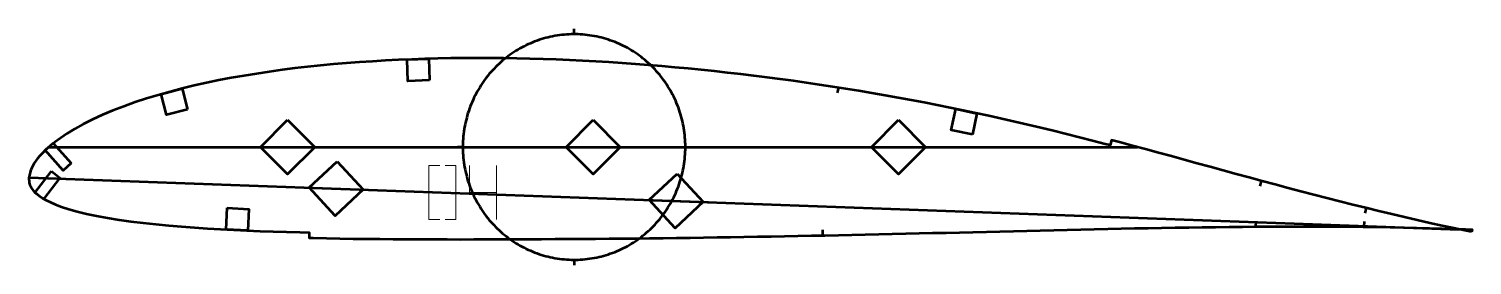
# Model space of a CAD drawing. Header units: metres. Extents: x 11 to 278, y 178 to 222.
import ezdxf

# ---------------------------------------------------------------- set-up
doc = ezdxf.new("R2010")
doc.units = ezdxf.units.M
doc.layers.add('Layer', color=1, linetype='Continuous', lineweight=50)
doc.layers.add('NumLabel', color=1, linetype='Continuous', lineweight=15)

msp = doc.modelspace()

# ---------------------------------------------------------------- linework, layer by layer
at = {"layer": 'Layer'}
for p, q in [((111.95, 220.85), (111.95, 221.85)), ((160.76, 210.98), (160.54, 210)), ((91.39, 200), (90.39, 200)), ((132.51, 200), (133.51, 200)), ((238.88, 193.74), (238.65, 192.76)), ((258.25, 188.72), (258.05, 187.74)), ((157.83, 184.66), (157.84, 183.66)), ((237.86, 186.27), (237.84, 185.27)), ((257.88, 186.25), (257.85, 185.25)), ((111.95, 179.15), (111.95, 178.15))]:
    msp.add_line(p, q, dxfattribs=at)
at = {"layer": 'Layer', "color": 7}
for p, q in [((14.91, 200), (216, 200)), ((53.03, 200), (65.03, 200)), ((109.46, 200), (121.46, 200)), ((165.88, 200), (177.88, 200)), ((11.25, 194.36), (275.47, 184.76)), ((62, 192.52), (73.99, 192.08)), ((124.8, 190.24), (136.8, 189.8))]:
    msp.add_line(p, q, dxfattribs=at)
at = {"layer": 'Layer'}
for points in [[(132.51, 200), (132.5, 200.44), (132.49, 200.88), (132.47, 201.31), (132.43, 201.75), (132.39, 202.19), (132.34, 202.62), (132.28, 203.06), (132.22, 203.49), (132.14, 203.92), (132.05, 204.35), (131.96, 204.78), (131.86, 205.2), (131.74, 205.63), (131.62, 206.05), (131.49, 206.46), (131.35, 206.88), (131.21, 207.29), (131.05, 207.7), (130.89, 208.11), (130.72, 208.51), (130.54, 208.91), (130.35, 209.3), (130.15, 209.69), (129.95, 210.08), (129.73, 210.46), (129.51, 210.83), (129.28, 211.21), (129.05, 211.57), (128.81, 211.93), (128.55, 212.29), (128.3, 212.64), (128.03, 212.99), (127.76, 213.33), (127.48, 213.66), (127.19, 213.99), (126.9, 214.31), (126.6, 214.63), (126.29, 214.94), (125.98, 215.24), (125.66, 215.53), (125.34, 215.82), (125.01, 216.11), (124.67, 216.38), (124.33, 216.65), (123.98, 216.91), (123.63, 217.16), (123.27, 217.41), (122.91, 217.64), (122.54, 217.87), (122.16, 218.09), (121.79, 218.31), (121.41, 218.51), (121.02, 218.71), (120.63, 218.9), (120.24, 219.08), (119.84, 219.25), (119.44, 219.42), (119.04, 219.57), (118.63, 219.72), (118.22, 219.86), (117.81, 219.99), (117.39, 220.11), (116.97, 220.22), (116.55, 220.32), (116.13, 220.42), (115.71, 220.5), (115.28, 220.58), (114.85, 220.64), (114.43, 220.7), (114, 220.75), (113.57, 220.79), (113.14, 220.82), (112.7, 220.84), (112.27, 220.85), (111.84, 220.85), (111.41, 220.84), (110.98, 220.83), (110.55, 220.8), (110.12, 220.77), (109.69, 220.72), (109.26, 220.67), (108.83, 220.61), (108.4, 220.54), (107.98, 220.46), (107.55, 220.37), (107.13, 220.27), (106.71, 220.16), (106.3, 220.05), (105.88, 219.92), (105.47, 219.79), (105.06, 219.65), (104.66, 219.5), (104.26, 219.34), (103.86, 219.17), (103.46, 218.99), (103.07, 218.81), (102.68, 218.61), (102.3, 218.41), (101.92, 218.2), (101.55, 217.98), (101.18, 217.76), (100.81, 217.53), (100.45, 217.28), (100.09, 217.04), (99.74, 216.78), (99.4, 216.51), (99.06, 216.24), (98.73, 215.97), (98.4, 215.68), (98.08, 215.39), (97.76, 215.09), (97.45, 214.78), (97.15, 214.47), (96.85, 214.15), (96.56, 213.83), (96.28, 213.5), (96, 213.16), (95.73, 212.82), (95.47, 212.47), (95.22, 212.11), (94.97, 211.75), (94.73, 211.39), (94.5, 211.02), (94.27, 210.65), (94.06, 210.27), (93.85, 209.88), (93.65, 209.5), (93.45, 209.1), (93.27, 208.71), (93.09, 208.31), (92.93, 207.9), (92.77, 207.5), (92.61, 207.09), (92.47, 206.67), (92.34, 206.26), (92.21, 205.84), (92.1, 205.41), (91.99, 204.99), (91.89, 204.56), (91.8, 204.14), (91.72, 203.7), (91.65, 203.27), (91.58, 202.84), (91.53, 202.4), (91.48, 201.97), (91.45, 201.53), (91.42, 201.09), (91.4, 200.66), (91.39, 200.22), (91.39, 199.78), (91.4, 199.34), (91.42, 198.91), (91.45, 198.47), (91.48, 198.03), (91.53, 197.6), (91.58, 197.16), (91.65, 196.73), (91.72, 196.3), (91.8, 195.86), (91.89, 195.44), (91.99, 195.01), (92.1, 194.59), (92.21, 194.16), (92.34, 193.74), (92.47, 193.33), (92.61, 192.91), (92.77, 192.5), (92.93, 192.1), (93.09, 191.69), (93.27, 191.29), (93.45, 190.9), (93.65, 190.5), (93.85, 190.12), (94.06, 189.73), (94.27, 189.35), (94.5, 188.98), (94.73, 188.61), (94.97, 188.25), (95.22, 187.89), (95.47, 187.53), (95.73, 187.18), (96, 186.84), (96.28, 186.5), (96.56, 186.17), (96.85, 185.85), (97.15, 185.53), (97.45, 185.22), (97.76, 184.91), (98.08, 184.61), (98.4, 184.32), (98.73, 184.03), (99.06, 183.76), (99.4, 183.49), (99.74, 183.22), (100.09, 182.96), (100.45, 182.72), (100.81, 182.47), (101.18, 182.24), (101.55, 182.02), (101.92, 181.8), (102.3, 181.59), (102.68, 181.39), (103.07, 181.19), (103.46, 181.01), (103.86, 180.83), (104.26, 180.66), (104.66, 180.5), (105.06, 180.35), (105.47, 180.21), (105.88, 180.08), (106.3, 179.95), (106.71, 179.84), (107.13, 179.73), (107.55, 179.63), (107.98, 179.54), (108.4, 179.46), (108.83, 179.39), (109.26, 179.33), (109.69, 179.28), (110.12, 179.23), (110.55, 179.2), (110.98, 179.17), (111.41, 179.16), (111.84, 179.15), (112.27, 179.15), (112.7, 179.16), (113.14, 179.18), (113.57, 179.21), (114, 179.25), (114.43, 179.3), (114.85, 179.36), (115.28, 179.42), (115.71, 179.5), (116.13, 179.58), (116.55, 179.68), (116.97, 179.78), (117.39, 179.89), (117.81, 180.01), (118.22, 180.14), (118.63, 180.28), (119.04, 180.43), (119.44, 180.58), (119.84, 180.75), (120.24, 180.92), (120.63, 181.1), (121.02, 181.29), (121.41, 181.49), (121.79, 181.69), (122.16, 181.91), (122.54, 182.13), (122.91, 182.36), (123.27, 182.59), (123.63, 182.84), (123.98, 183.09), (124.33, 183.35), (124.67, 183.62), (125.01, 183.89), (125.34, 184.18), (125.66, 184.47), (125.98, 184.76), (126.29, 185.06), (126.6, 185.37), (126.9, 185.69), (127.19, 186.01), (127.48, 186.34), (127.76, 186.67), (128.03, 187.01), (128.3, 187.36), (128.55, 187.71), (128.81, 188.07), (129.05, 188.43), (129.28, 188.79), (129.51, 189.17), (129.73, 189.54), (129.95, 189.92), (130.15, 190.31), (130.35, 190.7), (130.54, 191.09), (130.72, 191.49), (130.89, 191.89), (131.05, 192.3), (131.21, 192.71), (131.35, 193.12), (131.49, 193.54), (131.62, 193.95), (131.74, 194.37), (131.86, 194.8), (131.96, 195.22), (132.05, 195.65), (132.14, 196.08), (132.22, 196.51), (132.28, 196.94), (132.34, 197.38), (132.39, 197.81), (132.43, 198.25), (132.47, 198.69), (132.49, 199.12), (132.5, 199.56), (132.51, 200)], [(277.74, 184.29), (276.51, 184.55), (274.49, 184.97), (272.32, 185.43), (270.05, 185.94), (267.72, 186.47), (265.36, 187.01), (262.98, 187.58), (260.58, 188.15), (258.19, 188.73), (255.79, 189.33), (253.39, 189.93), (251, 190.53), (248.61, 191.15), (246.22, 191.78), (243.83, 192.41), (241.44, 193.05), (239.05, 193.69), (236.65, 194.34), (234.25, 195), (231.85, 195.65), (229.45, 196.31), (227.06, 196.97), (224.67, 197.63), (222.28, 198.29), (219.89, 198.94), (217.5, 199.6), (215.1, 200.24), (212.71, 200.88), (211.22, 201.28), (210.96, 200.31), (210.07, 200.55), (207.69, 201.17), (205.3, 201.78), (202.92, 202.38), (200.53, 202.97), (198.15, 203.55), (195.76, 204.11), (193.38, 204.67), (190.99, 205.21), (188.59, 205.74), (186.19, 206.26), (183.79, 206.77), (181.4, 207.26), (179, 207.74), (176.59, 208.21), (174.19, 208.67), (171.79, 209.12), (169.38, 209.54), (166.96, 209.96), (164.55, 210.37), (162.14, 210.76), (159.72, 211.14), (157.3, 211.51), (154.87, 211.86), (152.45, 212.21), (150.03, 212.54), (147.59, 212.85), (145.16, 213.16), (142.73, 213.46), (140.3, 213.74), (137.87, 214), (135.44, 214.26), (133, 214.5), (130.56, 214.73), (128.13, 214.94), (125.69, 215.15), (123.26, 215.34), (120.82, 215.51), (118.39, 215.67), (115.95, 215.82), (113.51, 215.95), (111.07, 216.06), (108.64, 216.17), (106.21, 216.25), (103.77, 216.32), (101.34, 216.38), (98.91, 216.42), (96.48, 216.44), (94.04, 216.45), (91.62, 216.44), (89.19, 216.41), (86.77, 216.36), (84.35, 216.3), (81.94, 216.21), (79.52, 216.11), (77.1, 215.99), (74.7, 215.84), (72.29, 215.68), (69.89, 215.5), (67.49, 215.29), (65.1, 215.07), (62.72, 214.82), (60.35, 214.55), (57.99, 214.25), (55.64, 213.92), (53.29, 213.56), (50.95, 213.18), (48.62, 212.77), (46.32, 212.33), (44.03, 211.86), (41.77, 211.36), (39.53, 210.81), (37.31, 210.23), (35.11, 209.61), (32.95, 208.96), (30.84, 208.26), (28.77, 207.52), (26.76, 206.74), (24.83, 205.93), (22.99, 205.08), (21.28, 204.22), (19.7, 203.34), (18.29, 202.49), (17.05, 201.66), (15.99, 200.88), (15.09, 200.16), (14.36, 199.51), (13.73, 198.89), (13.22, 198.35), (12.82, 197.87), (12.49, 197.42), (12.22, 196.99), (12, 196.61), (11.82, 196.24), (11.66, 195.88), (11.54, 195.57), (11.45, 195.29), (11.37, 195.02), (11.32, 194.78), (11.27, 194.53), (11.24, 194.3), (11.22, 194.13), (11.24, 194), (11.25, 193.75), (11.26, 193.55), (11.28, 193.37), (11.32, 193.18), (11.39, 192.97), (11.5, 192.73), (11.64, 192.47), (11.83, 192.19), (12.08, 191.89), (12.37, 191.58), (12.73, 191.25), (13.18, 190.91), (13.72, 190.55), (14.4, 190.17), (15.21, 189.77), (16.14, 189.36), (17.26, 188.95), (18.59, 188.52), (20.13, 188.09), (21.84, 187.66), (23.72, 187.26), (25.76, 186.88), (27.88, 186.53), (30.08, 186.22), (32.35, 185.96), (34.7, 185.71), (37.07, 185.48), (39.42, 185.27), (41.79, 185.09), (44.21, 184.95), (46.64, 184.8), (49.08, 184.67), (51.5, 184.55), (53.93, 184.45), (56.37, 184.37), (58.82, 184.3), (61.29, 184.24), (63.03, 184.2), (63.01, 183.2), (63.74, 183.18), (66.2, 183.13), (68.66, 183.08), (71.12, 183.04), (73.57, 183.02), (76.05, 183), (78.53, 182.98), (81.01, 182.96), (83.5, 182.95), (85.99, 182.94), (88.47, 182.93), (90.96, 182.92), (93.45, 182.93), (95.94, 182.94), (98.43, 182.95), (100.93, 182.96), (103.43, 182.97), (105.93, 182.98), (108.42, 182.99), (110.91, 183.01), (113.41, 183.02), (115.91, 183.04), (118.4, 183.06), (120.9, 183.09), (123.39, 183.11), (125.88, 183.14), (128.38, 183.17), (130.87, 183.2), (133.37, 183.23), (135.86, 183.26), (138.35, 183.3), (140.84, 183.34), (143.33, 183.38), (145.82, 183.43), (148.32, 183.47), (150.81, 183.52), (153.3, 183.56), (155.79, 183.61), (158.28, 183.66), (160.76, 183.72), (163.25, 183.78), (165.74, 183.83), (168.23, 183.88), (170.71, 183.92), (173.2, 183.98), (175.68, 184.04), (178.17, 184.1), (180.66, 184.15), (183.15, 184.21), (185.63, 184.26), (188.12, 184.33), (190.6, 184.39), (193.09, 184.46), (195.58, 184.52), (198.07, 184.58), (200.56, 184.64), (203.06, 184.69), (205.55, 184.75), (208.04, 184.8), (210.52, 184.86), (213.01, 184.91), (215.5, 184.96), (217.99, 185), (220.49, 185.05), (222.98, 185.09), (225.48, 185.13), (227.97, 185.17), (230.45, 185.2), (232.94, 185.23), (235.43, 185.26), (237.91, 185.27), (240.39, 185.29), (242.88, 185.3), (245.36, 185.31), (247.83, 185.31), (250.31, 185.3), (252.79, 185.29), (255.27, 185.28), (257.74, 185.25), (260.22, 185.22), (262.68, 185.18), (265.14, 185.14), (267.57, 185.08), (269.97, 185.02), (272.3, 184.95), (274.52, 184.88), (276.59, 184.8), (277.84, 184.75)]]:
    msp.add_lwpolyline(points, close=True, dxfattribs=at)
for points in [[(85.25, 212.33), (81.26, 212.19), (81.12, 216.18), (85.11, 216.32), (85.25, 212.33)], [(40.53, 206.94), (36.66, 205.93), (35.65, 209.8), (39.52, 210.81), (40.53, 206.94)], [(185.54, 202.31), (181.63, 203.14), (182.46, 207.05), (186.37, 206.22), (185.54, 202.31)], [(59.03, 205), (64.03, 200), (59.03, 195), (54.03, 200), (59.03, 205)], [(115.46, 205), (120.46, 200), (115.46, 195), (110.46, 200), (115.46, 205)], [(171.88, 205), (176.88, 200), (171.88, 195), (166.88, 200), (171.88, 205)], [(19.05, 196.98), (17.55, 195.66), (14.24, 199.41), (15.74, 200.73), (19.05, 196.98)], [(15.38, 195.52), (16.97, 194.31), (13.95, 190.33), (12.35, 191.54), (15.38, 195.52)], [(68.17, 197.3), (72.99, 192.12), (67.81, 187.3), (62.99, 192.48), (68.17, 197.3)], [(130.98, 195.01), (135.8, 189.84), (130.62, 185.02), (125.8, 190.2), (130.98, 195.01)], [(47.87, 188.73), (51.86, 188.53), (51.66, 184.54), (47.67, 184.74), (47.87, 188.73)]]:
    msp.add_lwpolyline(points, dxfattribs=at)
at = {"layer": 'NumLabel', "color": 1}
for points in [[(87.12, 196.59), (85.12, 196.59), (85.12, 186.59), (87.12, 186.59)], [(88.12, 186.59), (90.12, 186.59), (90.12, 196.59), (88.12, 196.59)], [(92.62, 196.59), (92.62, 191.59), (97.62, 191.59), (97.62, 196.59), (97.62, 186.59)], [(85.12, 191.59), (87.12, 191.59)], [(88.12, 191.59), (90.12, 191.59)]]:
    msp.add_lwpolyline(points, dxfattribs=at)

doc.saveas('drawing.dxf')
